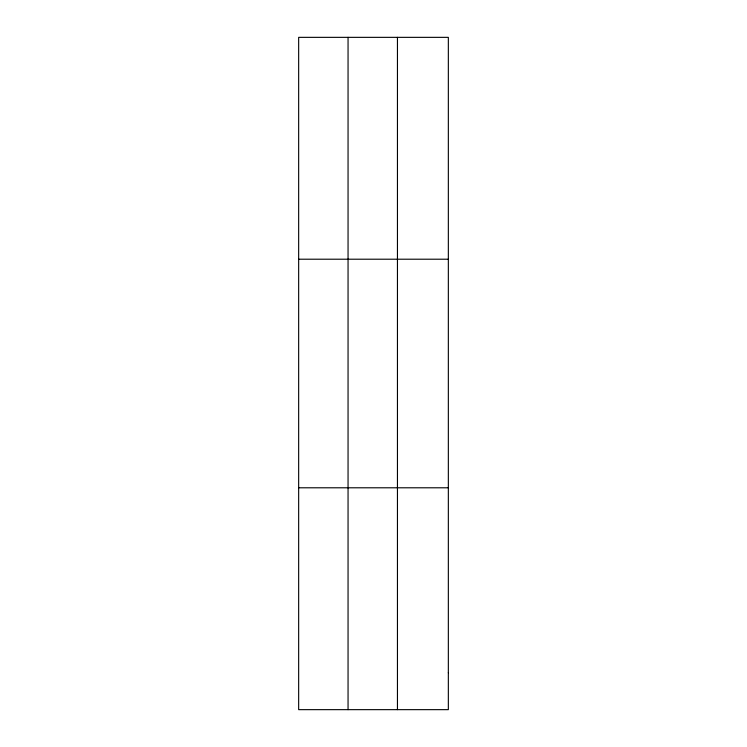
<?xml version="1.0" encoding="UTF-8"?>
<svg xmlns="http://www.w3.org/2000/svg" width="747" height="747" viewBox="0 0 747 747"><rect width="100%" height="100%" fill="white"/><g stroke="black" fill="none" stroke-linecap="round" stroke-linejoin="round"><path stroke-width="1.12" d="M348.055 37.35L348.055 709.65M397.451 37.35L397.451 709.65M298.66 259.209L448.34 259.209M298.66 487.791L448.34 487.791M448.34 672.673L448.34 709.65L298.66 709.65L298.66 37.35L448.34 37.35L448.34 672.673"/></g></svg>
